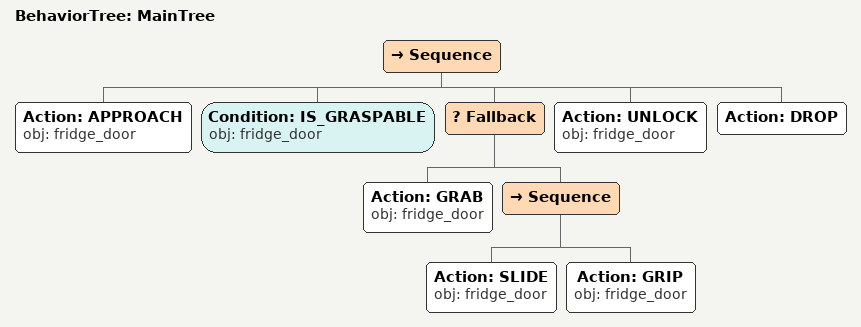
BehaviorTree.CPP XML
<root main_tree_to_execute="MainTree">
  <BehaviorTree ID="MainTree">
    <Sequence>
      <!-- Approach fridge_door -->
      <Action ID="APPROACH" obj="fridge_door" />
      <!-- Check fridge_door is graspable before GRASP -->
      <Condition ID="IS_GRASPABLE" obj="fridge_door" />
      <!-- Fallback: if GRASP fridge_door fails, try alternative to reposition -->
      <Fallback>
        <!-- Grasp fridge_door -->
        <Action ID="GRAB" obj="fridge_door" />
        <Sequence>
          <!-- Push fridge_door forward toward front edge of table -->
          <Action ID="SLIDE" obj="fridge_door" />
          <!-- Grasp fridge_door -->
          <Action ID="GRIP" obj="fridge_door" />
        </Sequence>
      </Fallback>
      <!-- Grab fridge_door -->
      <Action ID="UNLOCK" obj="fridge_door" />
      <!-- Slide fridge_door -->
      <Action ID="DROP" />
    </Sequence>
  </BehaviorTree>
</root>
